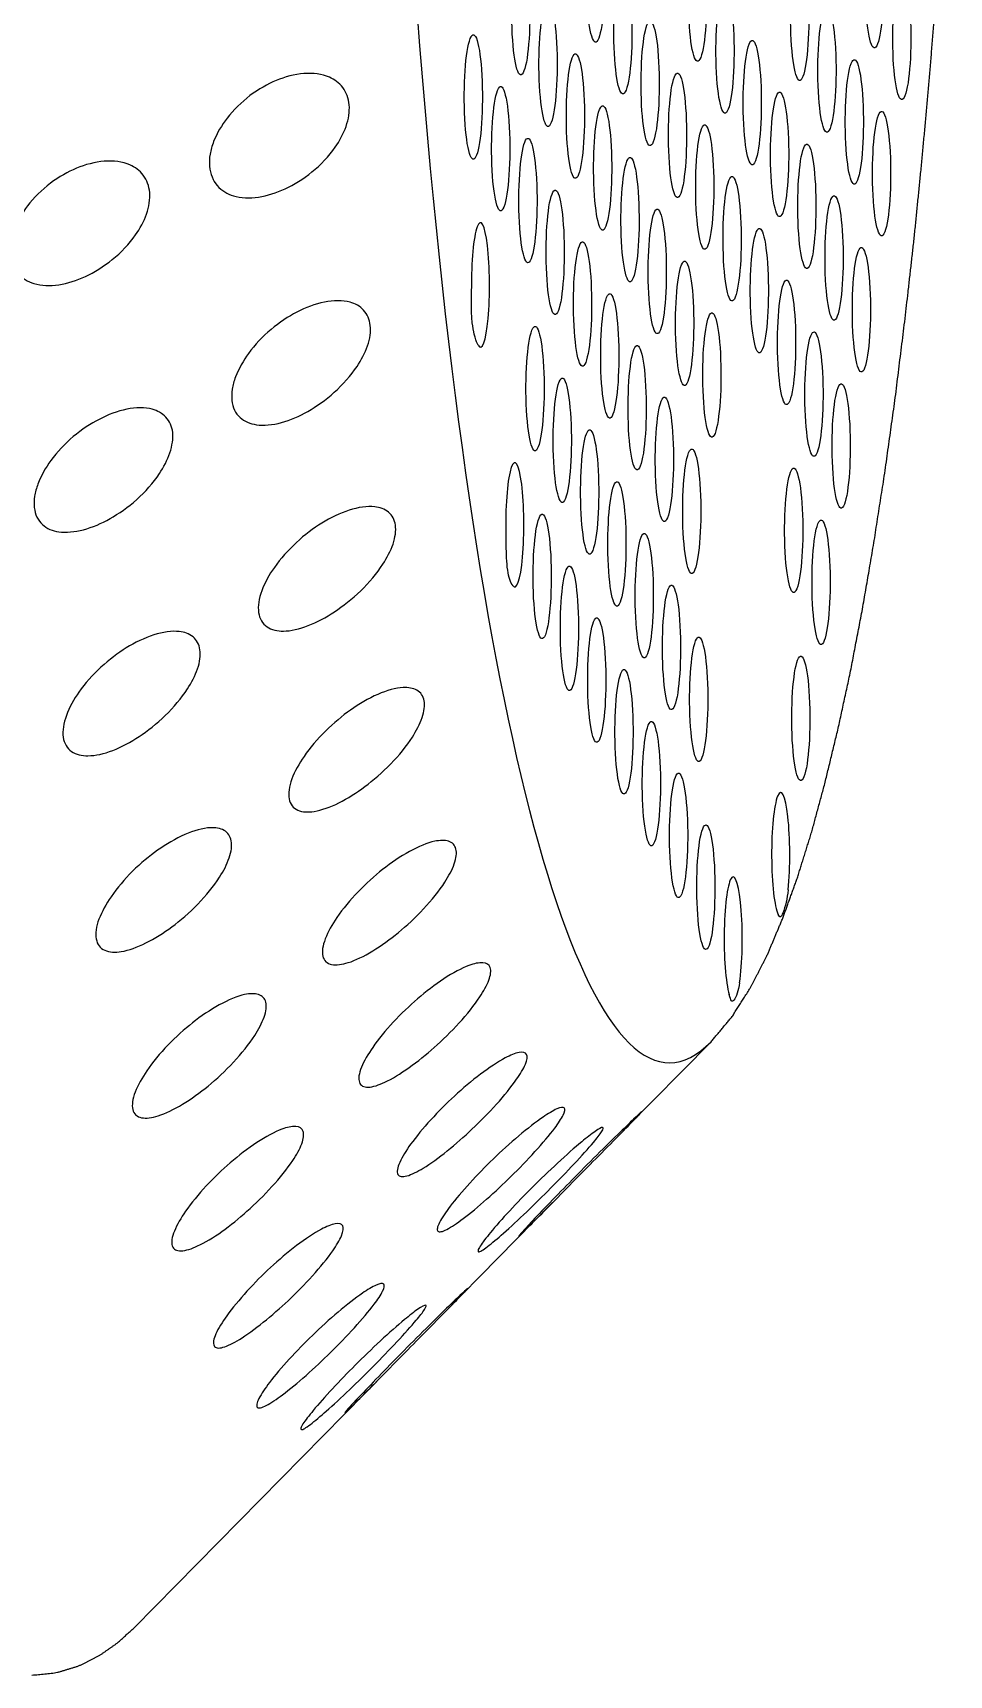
# Model space of a CAD drawing. Extents: x 648 to 724, y 789 to 934.
# Drawn here: x 670.23 to 670.9, y 838.543 to 839.744 of the extents above; entities that cross this region are included whole.
import ezdxf

# ---------------------------------------------------------------- set-up
doc = ezdxf.new("R2010")
doc.units = 0
doc.header["$MEASUREMENT"] = 0
doc.layers.add('1', color=4, linetype='Continuous')

# ---------------------------------------------------------------- blocks, each defined once
blk = doc.blocks.new('2010GLOW')
at = {"layer": '1'}
for p, q in [((22.7481, 33.4007), (22.6841, 33.3357)), ((22.6322, 33.283), (22.5527, 33.2022)), ((22.5106, 33.1594), (22.3264, 32.9721))]:
    blk.add_line(p, q, dxfattribs=at)
blk.add_ellipse((22.7176, 34.8125), major_axis=(0, -1.4272), ratio=0.145722, start_param=2.994561, end_param=6.430217, dxfattribs=at)
at = {"layer": '1', "color": 3}
for centre, start_param, end_param in [((22.6636, 34.1771), 0.253665, 6.53685), ((22.8674, 34.1729), 0.253665, 6.53685), ((22.609, 34.1532), 0.253665, 6.53685), ((22.7382, 34.1631), 0.253665, 6.53685), ((22.6836, 34.1392), 0.253665, 6.53685), ((22.8128, 34.1491), 0.253665, 6.53685), ((22.8874, 34.1351), 0.253665, 6.53685), ((22.6289, 34.1154), 0.253665, 6.53685), ((22.7582, 34.1252), 0.253665, 6.53685), ((22.8327, 34.1112), 0.253665, 6.53685), ((22.5743, 34.0915), 0.253665, 6.53685), ((22.7035, 34.1014), 0.253665, 6.53685), ((22.7781, 34.0874), 0.253665, 6.53685), ((22.6489, 34.0775), 0.253665, 6.53685), ((22.8527, 34.0733), 0.253665, 6.53685), ((22.7235, 34.0635), 0.253665, 6.53685), ((22.5943, 34.0537), 0.253665, 6.53685), ((22.7981, 34.0495), 0.253665, 6.53685), ((22.6688, 34.0396), 0.253665, 6.53685), ((22.8726, 34.0355), 0.253665, 6.53685), ((22.7434, 34.0256), 0.253665, 6.53685), ((22.6142, 34.0158), 0.253665, 6.53685), ((22.818, 34.0116), 0.253665, 6.53685), ((22.6888, 34.0018), 0.253665, 6.53685), ((22.7634, 33.9878), 0.253665, 6.53685), ((22.6341, 33.9779), 0.253665, 6.53685), ((22.8379, 33.9738), 0.253665, 6.53685), ((22.7087, 33.9639), 0.253665, 6.53685), ((22.5795, 33.9541), 2.883569, 7.913917), ((22.7833, 33.9499), 0.253665, 6.53685), ((22.6541, 33.9401), 0.253665, 6.53685), ((22.8579, 33.9359), 0.253665, 6.53685), ((22.7287, 33.926), 0.253665, 6.53685), ((22.8032, 33.912), 0.253665, 6.53685), ((22.674, 33.9022), 0.253665, 6.53685), ((22.7486, 33.8882), 0.253665, 6.53685), ((22.6194, 33.8783), 0.253665, 6.53685), ((22.694, 33.8643), 0.253665, 6.53685), ((22.8232, 33.8742), 0.253665, 6.53685), ((22.6393, 33.8405), 0.253665, 6.53685), ((22.8431, 33.8363), 0.253665, 6.53685), ((22.7139, 33.8265), 0.253665, 6.53685), ((22.6593, 33.8026), 0.253665, 6.53685), ((22.7339, 33.7886), 0.253665, 6.53685), ((22.6046, 33.7787), 3.065388, 8.095736), ((22.8084, 33.7746), 0.253665, 6.53685), ((22.6792, 33.7647), 0.253665, 6.53685), ((22.6246, 33.7409), 0.253665, 6.53685), ((22.8284, 33.7367), 0.253665, 6.53685), ((22.6992, 33.7269), 0.253665, 6.53685), ((22.6445, 33.703), 0.253665, 6.53685), ((22.7191, 33.689), 0.253665, 6.53685), ((22.6645, 33.6651), 0.253665, 6.53685), ((22.739, 33.6511), 0.253665, 6.53685), ((22.8136, 33.6371), 0.253665, 6.53685), ((22.6844, 33.6273), 0.253665, 6.53685), ((22.7044, 33.5894), 0.253665, 6.53685), ((22.7243, 33.5515), 0.253665, 6.53685), ((22.7989, 33.5375), 4.112585, 9.142933), ((22.7442, 33.5137), 0.253665, 6.53685), ((22.7642, 33.4758), 3.930767, 8.961115)]:
    blk.add_ellipse(centre, major_axis=(0, 0.0455), ratio=0.145722, start_param=start_param, end_param=end_param, dxfattribs=at)
at = {"layer": '1'}
for points in [[(22.7481, 33.4007), (22.7636, 33.4193), (22.777, 33.4405), (22.7892, 33.4643), (22.8005, 33.4912), (22.8113, 33.5211), (22.8216, 33.5542), (22.8314, 33.5904), (22.8409, 33.6298), (22.8501, 33.6723), (22.8588, 33.7178), (22.8671, 33.7662), (22.8751, 33.8174), (22.8826, 33.8713), (22.8896, 33.9278), (22.8963, 33.9867), (22.9024, 34.0478), (22.9081, 34.111), (22.9132, 34.1761), (22.9179, 34.243), (22.922, 34.3114)], [(22.2518, 32.9375), (22.2695, 32.9393), (22.2861, 32.9443), (22.3011, 32.9519), (22.3145, 32.9613), (22.3264, 32.9721)]]:
    blk.add_open_spline(points, degree=1, dxfattribs=at)
at = {"layer": '1', "color": 3}
for points, knots in [([(22.4367, 34.0243), (22.4305, 34.0215), (22.4238, 34.0193), (22.4107, 34.0173), (22.4044, 34.0176), (22.3946, 34.0205), (22.3903, 34.023), (22.3856, 34.0285), (22.3843, 34.0306), (22.3824, 34.0354), (22.3818, 34.038), (22.3813, 34.0436), (22.3814, 34.0466), (22.3825, 34.0527), (22.3833, 34.0558), (22.3869, 34.065), (22.3905, 34.071), (22.399, 34.0821), (22.4049, 34.0878), (22.4173, 34.0972), (22.424, 34.1009), (22.4366, 34.1062), (22.4437, 34.1081), (22.4572, 34.1091), (22.4637, 34.1083), (22.4728, 34.1043), (22.4763, 34.1018), (22.4815, 34.0949), (22.4832, 34.0905), (22.484, 34.0809), (22.4832, 34.0754), (22.4794, 34.0646), (22.4765, 34.0593), (22.4687, 34.0481), (22.4628, 34.0419), (22.45, 34.0315), (22.4431, 34.0273), (22.4367, 34.0243)], [0, 0, 0, 0, 0.023389, 0.023389, 0.0467779, 0.0467779, 0.0659746, 0.0659746, 0.0755729, 0.0755729, 0.0851712, 0.0851712, 0.0947696, 0.0947696, 0.1043679, 0.1043679, 0.1235645, 0.1235645, 0.1469535, 0.1469535, 0.1703425, 0.1703425, 0.1947513, 0.1947513, 0.2191601, 0.2191601, 0.2357472, 0.2357472, 0.2523342, 0.2523342, 0.2689213, 0.2689213, 0.2855084, 0.2855084, 0.3099172, 0.3099172, 0.334326, 0.334326, 0.334326, 0.334326]), ([(22.2908, 33.9602), (22.2847, 33.9574), (22.2779, 33.9552), (22.2649, 33.9533), (22.2586, 33.9535), (22.2488, 33.9565), (22.2445, 33.9589), (22.2398, 33.9644), (22.2385, 33.9665), (22.2366, 33.9713), (22.236, 33.9739), (22.2355, 33.9795), (22.2357, 33.9825), (22.2367, 33.9886), (22.2375, 33.9917), (22.2411, 34.0009), (22.2447, 34.0069), (22.2532, 34.018), (22.259, 34.0237), (22.2715, 34.0331), (22.2781, 34.0368), (22.2907, 34.042), (22.2978, 34.044), (22.3114, 34.045), (22.3179, 34.0442), (22.327, 34.0403), (22.3305, 34.0378), (22.3357, 34.0308), (22.3374, 34.0264), (22.3382, 34.0168), (22.3374, 34.0113), (22.3336, 34.0005), (22.3307, 33.9952), (22.3229, 33.984), (22.3169, 33.9778), (22.3041, 33.9674), (22.2972, 33.9632), (22.2908, 33.9602)], [0, 0, 0, 0, 0.0233552, 0.0233552, 0.0467103, 0.0467103, 0.0658795, 0.0658795, 0.0754641, 0.0754641, 0.0850487, 0.0850487, 0.0946332, 0.0946332, 0.1042178, 0.1042178, 0.123387, 0.123387, 0.1467421, 0.1467421, 0.1700973, 0.1700973, 0.1945396, 0.1945396, 0.2189818, 0.2189818, 0.2355966, 0.2355966, 0.2522113, 0.2522113, 0.2688261, 0.2688261, 0.2854408, 0.2854408, 0.3098831, 0.3098831, 0.3343253, 0.3343253, 0.3343253, 0.3343253]), ([(22.5778, 33.9101), (22.5776, 33.9104), (22.5775, 33.9107), (22.5765, 33.9127), (22.5757, 33.915), (22.5744, 33.9204), (22.5739, 33.9232), (22.5732, 33.9297), (22.573, 33.9333), (22.5729, 33.9417), (22.5729, 33.9465), (22.5729, 33.9513)], [-0.10333223, -0.10333223, -0.10333223, -0.10333223, -0.09981809, -0.09981809, -0.08531374, -0.08531374, -0.07331614, -0.07331614, -0.06095866, -0.06095866, -0.0463084, -0.0463084, -0.0463084, -0.0463084]), ([(22.4533, 33.8615), (22.4472, 33.8581), (22.4405, 33.8552), (22.4275, 33.8517), (22.4211, 33.8511), (22.4114, 33.8525), (22.407, 33.8542), (22.4022, 33.8587), (22.4008, 33.8605), (22.3988, 33.8647), (22.3982, 33.8671), (22.3976, 33.8722), (22.3977, 33.875), (22.3986, 33.8808), (22.3994, 33.8838), (22.4028, 33.8928), (22.4063, 33.8988), (22.4146, 33.9103), (22.4203, 33.9163), (22.4326, 33.9267), (22.4392, 33.931), (22.4517, 33.9375), (22.4587, 33.9401), (22.4722, 33.9428), (22.4788, 33.9429), (22.4879, 33.9404), (22.4915, 33.9385), (22.4968, 33.9327), (22.4985, 33.9288), (22.4995, 33.92), (22.4988, 33.9148), (22.4952, 33.9044), (22.4924, 33.8991), (22.4848, 33.8877), (22.479, 33.8812), (22.4664, 33.8699), (22.4596, 33.8651), (22.4533, 33.8615)], [0, 0, 0, 0, 0.023389, 0.023389, 0.0467779, 0.0467779, 0.0659746, 0.0659746, 0.0755729, 0.0755729, 0.0851712, 0.0851712, 0.0947696, 0.0947696, 0.1043679, 0.1043679, 0.1235645, 0.1235645, 0.1469535, 0.1469535, 0.1703425, 0.1703425, 0.1947513, 0.1947513, 0.2191601, 0.2191601, 0.2357472, 0.2357472, 0.2523342, 0.2523342, 0.2689213, 0.2689213, 0.2855084, 0.2855084, 0.3099172, 0.3099172, 0.334326, 0.334326, 0.334326, 0.334326]), ([(22.3088, 33.7832), (22.3027, 33.7797), (22.296, 33.7768), (22.283, 33.7734), (22.2767, 33.7728), (22.2669, 33.7742), (22.2626, 33.7759), (22.2578, 33.7804), (22.2564, 33.7822), (22.2544, 33.7864), (22.2538, 33.7888), (22.2532, 33.7939), (22.2533, 33.7966), (22.2542, 33.8024), (22.255, 33.8055), (22.2584, 33.8145), (22.2618, 33.8205), (22.2702, 33.8319), (22.2759, 33.838), (22.2881, 33.8483), (22.2947, 33.8526), (22.3072, 33.8591), (22.3142, 33.8618), (22.3278, 33.8645), (22.3343, 33.8646), (22.3434, 33.8621), (22.347, 33.8602), (22.3524, 33.8545), (22.3541, 33.8506), (22.3551, 33.8417), (22.3543, 33.8365), (22.3508, 33.826), (22.348, 33.8207), (22.3404, 33.8093), (22.3346, 33.8028), (22.322, 33.7915), (22.3152, 33.7868), (22.3088, 33.7832)], [0, 0, 0, 0, 0.0233552, 0.0233552, 0.0467103, 0.0467103, 0.0658795, 0.0658795, 0.0754641, 0.0754641, 0.0850487, 0.0850487, 0.0946332, 0.0946332, 0.1042178, 0.1042178, 0.123387, 0.123387, 0.1467421, 0.1467421, 0.1700973, 0.1700973, 0.1945396, 0.1945396, 0.2189818, 0.2189818, 0.2355966, 0.2355966, 0.2522113, 0.2522113, 0.2688261, 0.2688261, 0.2854408, 0.2854408, 0.3098831, 0.3098831, 0.3343253, 0.3343253, 0.3343253, 0.3343253]), ([(22.4728, 33.715), (22.4668, 33.711), (22.4602, 33.7075), (22.4472, 33.7024), (22.4409, 33.701), (22.4312, 33.7009), (22.4268, 33.7019), (22.4219, 33.7053), (22.4205, 33.7067), (22.4184, 33.7102), (22.4177, 33.7123), (22.4171, 33.7168), (22.4171, 33.7194), (22.4179, 33.7248), (22.4187, 33.7276), (22.4218, 33.7363), (22.4252, 33.7423), (22.4334, 33.7539), (22.439, 33.7602), (22.451, 33.7713), (22.4575, 33.7761), (22.4699, 33.7838), (22.4768, 33.7871), (22.4903, 33.7915), (22.4968, 33.7924), (22.5059, 33.7914), (22.5096, 33.7901), (22.515, 33.7856), (22.5168, 33.7823), (22.5179, 33.7744), (22.5173, 33.7696), (22.5139, 33.7596), (22.5112, 33.7545), (22.5039, 33.7431), (22.4982, 33.7364), (22.4858, 33.7244), (22.4791, 33.7192), (22.4728, 33.715)], [0, 0, 0, 0, 0.023389, 0.023389, 0.0467779, 0.0467779, 0.0659746, 0.0659746, 0.0755729, 0.0755729, 0.0851712, 0.0851712, 0.0947696, 0.0947696, 0.1043679, 0.1043679, 0.1235645, 0.1235645, 0.1469535, 0.1469535, 0.1703425, 0.1703425, 0.1947513, 0.1947513, 0.2191601, 0.2191601, 0.2357472, 0.2357472, 0.2523342, 0.2523342, 0.2689213, 0.2689213, 0.2855084, 0.2855084, 0.3099172, 0.3099172, 0.334326, 0.334326, 0.334326, 0.334326]), ([(22.6041, 33.7334), (22.6039, 33.7335), (22.6036, 33.7338), (22.6025, 33.735), (22.6016, 33.7366), (22.6003, 33.7406), (22.5998, 33.7429), (22.599, 33.7482), (22.5988, 33.7512), (22.5984, 33.7587), (22.5984, 33.7631), (22.5982, 33.7679)], [-0.10333581, -0.10333581, -0.10333581, -0.10333581, -0.09774084, -0.09774084, -0.08402044, -0.08402044, -0.07264257, -0.07264257, -0.06085918, -0.06085918, -0.04630941, -0.04630941, -0.04630941, -0.04630941]), ([(22.33, 33.6238), (22.324, 33.6198), (22.3173, 33.6162), (22.3044, 33.6112), (22.2981, 33.6098), (22.2883, 33.6098), (22.284, 33.6107), (22.2791, 33.6141), (22.2777, 33.6155), (22.2756, 33.6191), (22.2749, 33.6211), (22.2743, 33.6257), (22.2743, 33.6282), (22.2751, 33.6336), (22.2759, 33.6364), (22.279, 33.6451), (22.2824, 33.6511), (22.2905, 33.6627), (22.2961, 33.6689), (22.3082, 33.68), (22.3146, 33.6849), (22.327, 33.6925), (22.334, 33.6959), (22.3475, 33.7003), (22.354, 33.7012), (22.3631, 33.7002), (22.3667, 33.699), (22.3722, 33.6945), (22.374, 33.6912), (22.3751, 33.6833), (22.3745, 33.6784), (22.3711, 33.6684), (22.3684, 33.6633), (22.361, 33.6519), (22.3554, 33.6452), (22.343, 33.6332), (22.3363, 33.6279), (22.33, 33.6238)], [0, 0, 0, 0, 0.0233552, 0.0233552, 0.0467103, 0.0467103, 0.0658795, 0.0658795, 0.0754641, 0.0754641, 0.0850487, 0.0850487, 0.0946332, 0.0946332, 0.1042178, 0.1042178, 0.123387, 0.123387, 0.1467421, 0.1467421, 0.1700973, 0.1700973, 0.1945396, 0.1945396, 0.2189818, 0.2189818, 0.2355966, 0.2355966, 0.2522113, 0.2522113, 0.2688261, 0.2688261, 0.2854408, 0.2854408, 0.3098831, 0.3098831, 0.3343253, 0.3343253, 0.3343253, 0.3343253]), ([(22.495, 33.5873), (22.4891, 33.5828), (22.4825, 33.5786), (22.4697, 33.5722), (22.4634, 33.57), (22.4536, 33.5684), (22.4493, 33.5685), (22.4443, 33.5708), (22.4429, 33.5718), (22.4408, 33.5746), (22.44, 33.5763), (22.4393, 33.5803), (22.4393, 33.5825), (22.44, 33.5874), (22.4407, 33.5901), (22.4437, 33.5983), (22.447, 33.6041), (22.4549, 33.6156), (22.4604, 33.622), (22.4722, 33.6337), (22.4786, 33.639), (22.4908, 33.6476), (22.4977, 33.6517), (22.5111, 33.6576), (22.5176, 33.6594), (22.5267, 33.6598), (22.5303, 33.6593), (22.5359, 33.6561), (22.5377, 33.6534), (22.539, 33.6466), (22.5384, 33.6423), (22.5353, 33.633), (22.5326, 33.628), (22.5255, 33.6168), (22.52, 33.6101), (22.5078, 33.5976), (22.5012, 33.5919), (22.495, 33.5873)], [0, 0, 0, 0, 0.023389, 0.023389, 0.0467779, 0.0467779, 0.0659746, 0.0659746, 0.0755729, 0.0755729, 0.0851712, 0.0851712, 0.0947696, 0.0947696, 0.1043679, 0.1043679, 0.1235645, 0.1235645, 0.1469535, 0.1469535, 0.1703425, 0.1703425, 0.1947513, 0.1947513, 0.2191601, 0.2191601, 0.2357472, 0.2357472, 0.2523342, 0.2523342, 0.2689213, 0.2689213, 0.2855084, 0.2855084, 0.3099172, 0.3099172, 0.334326, 0.334326, 0.334326, 0.334326]), ([(22.354, 33.4847), (22.3481, 33.4803), (22.3415, 33.4761), (22.3287, 33.4697), (22.3224, 33.4675), (22.3127, 33.4659), (22.3083, 33.466), (22.3033, 33.4683), (22.3019, 33.4693), (22.2998, 33.4721), (22.2991, 33.4738), (22.2983, 33.4778), (22.2983, 33.48), (22.299, 33.4849), (22.2997, 33.4876), (22.3028, 33.4957), (22.306, 33.5015), (22.3139, 33.5131), (22.3194, 33.5195), (22.3312, 33.5312), (22.3376, 33.5364), (22.3498, 33.5451), (22.3567, 33.5492), (22.3701, 33.555), (22.3766, 33.5569), (22.3857, 33.5573), (22.3894, 33.5568), (22.3949, 33.5536), (22.3967, 33.551), (22.398, 33.5441), (22.3975, 33.5398), (22.3943, 33.5304), (22.3917, 33.5254), (22.3845, 33.5143), (22.379, 33.5075), (22.3668, 33.495), (22.3602, 33.4893), (22.354, 33.4847)], [0, 0, 0, 0, 0.0233552, 0.0233552, 0.0467103, 0.0467103, 0.0658795, 0.0658795, 0.0754641, 0.0754641, 0.0850487, 0.0850487, 0.0946332, 0.0946332, 0.1042178, 0.1042178, 0.123387, 0.123387, 0.1467421, 0.1467421, 0.1700973, 0.1700973, 0.1945396, 0.1945396, 0.2189818, 0.2189818, 0.2355966, 0.2355966, 0.2522113, 0.2522113, 0.2688261, 0.2688261, 0.2854408, 0.2854408, 0.3098831, 0.3098831, 0.3343253, 0.3343253, 0.3343253, 0.3343253]), ([(22.5195, 33.4805), (22.5136, 33.4757), (22.5071, 33.4709), (22.4944, 33.4632), (22.4882, 33.4602), (22.4785, 33.4571), (22.4741, 33.4565), (22.4691, 33.4575), (22.4677, 33.4582), (22.4655, 33.4602), (22.4647, 33.4615), (22.4639, 33.4648), (22.4639, 33.4667), (22.4645, 33.471), (22.4652, 33.4734), (22.468, 33.481), (22.4712, 33.4865), (22.4789, 33.4978), (22.4842, 33.5043), (22.4959, 33.5163), (22.5021, 33.5219), (22.5142, 33.5315), (22.521, 33.5361), (22.5342, 33.5434), (22.5407, 33.5461), (22.5498, 33.548), (22.5534, 33.5481), (22.559, 33.5464), (22.5609, 33.5444), (22.5623, 33.5388), (22.5618, 33.535), (22.5588, 33.5264), (22.5563, 33.5217), (22.5494, 33.511), (22.5439, 33.5043), (22.532, 33.4915), (22.5256, 33.4855), (22.5195, 33.4805)], [0, 0, 0, 0, 0.023389, 0.023389, 0.0467779, 0.0467779, 0.0659746, 0.0659746, 0.0755729, 0.0755729, 0.0851712, 0.0851712, 0.0947696, 0.0947696, 0.1043679, 0.1043679, 0.1235645, 0.1235645, 0.1469535, 0.1469535, 0.1703425, 0.1703425, 0.1947513, 0.1947513, 0.2191601, 0.2191601, 0.2357472, 0.2357472, 0.2523342, 0.2523342, 0.2689213, 0.2689213, 0.2855084, 0.2855084, 0.3099172, 0.3099172, 0.334326, 0.334326, 0.334326, 0.334326]), ([(22.8044, 33.5118), (22.804, 33.5085), (22.8035, 33.5054), (22.8021, 33.4996), (22.8013, 33.497), (22.7999, 33.4934), (22.7993, 33.4924), (22.7982, 33.4918), (22.7977, 33.4924), (22.797, 33.4938)], [-0.10334717, -0.10334717, -0.10334717, -0.10334717, -0.09099542, -0.09099542, -0.07615637, -0.07615637, -0.06155718, -0.06155718, -0.04630625, -0.04630625, -0.04630625, -0.04630625]), ([(22.5457, 33.3965), (22.5399, 33.3914), (22.5336, 33.3862), (22.521, 33.3773), (22.5149, 33.3735), (22.5052, 33.369), (22.5009, 33.3676), (22.4959, 33.3674), (22.4944, 33.3677), (22.4922, 33.3689), (22.4914, 33.3698), (22.4906, 33.3723), (22.4905, 33.3739), (22.491, 33.3776), (22.4916, 33.3797), (22.4944, 33.3865), (22.4974, 33.3917), (22.5049, 33.4025), (22.5101, 33.4089), (22.5215, 33.4211), (22.5277, 33.427), (22.5396, 33.4372), (22.5463, 33.4424), (22.5594, 33.451), (22.5657, 33.4544), (22.5748, 33.4578), (22.5784, 33.4586), (22.584, 33.4583), (22.5859, 33.457), (22.5874, 33.4527), (22.587, 33.4495), (22.5842, 33.4419), (22.5817, 33.4376), (22.575, 33.4274), (22.5697, 33.4208), (22.5581, 33.408), (22.5517, 33.4018), (22.5457, 33.3965)], [0, 0, 0, 0, 0.023389, 0.023389, 0.0467779, 0.0467779, 0.0659746, 0.0659746, 0.0755729, 0.0755729, 0.0851712, 0.0851712, 0.0947696, 0.0947696, 0.1043679, 0.1043679, 0.1235645, 0.1235645, 0.1469535, 0.1469535, 0.1703425, 0.1703425, 0.1947513, 0.1947513, 0.2191601, 0.2191601, 0.2357472, 0.2357472, 0.2523342, 0.2523342, 0.2689213, 0.2689213, 0.2855084, 0.2855084, 0.3099172, 0.3099172, 0.334326, 0.334326, 0.334326, 0.334326]), ([(22.3805, 33.3683), (22.3746, 33.3635), (22.3682, 33.3588), (22.3555, 33.3511), (22.3493, 33.3481), (22.3396, 33.3451), (22.3352, 33.3444), (22.3302, 33.3455), (22.3288, 33.3461), (22.3266, 33.3481), (22.3258, 33.3495), (22.325, 33.3527), (22.325, 33.3546), (22.3256, 33.359), (22.3263, 33.3614), (22.3291, 33.3689), (22.3323, 33.3744), (22.34, 33.3857), (22.3453, 33.3921), (22.3569, 33.4042), (22.3632, 33.4098), (22.3752, 33.4193), (22.382, 33.424), (22.3953, 33.4313), (22.4017, 33.434), (22.4109, 33.4359), (22.4145, 33.4361), (22.4201, 33.4343), (22.422, 33.4323), (22.4234, 33.4267), (22.4229, 33.4229), (22.4199, 33.4144), (22.4174, 33.4097), (22.4104, 33.3989), (22.405, 33.3921), (22.3931, 33.3794), (22.3866, 33.3734), (22.3805, 33.3683)], [0, 0, 0, 0, 0.0233552, 0.0233552, 0.0467103, 0.0467103, 0.0658795, 0.0658795, 0.0754641, 0.0754641, 0.0850487, 0.0850487, 0.0946332, 0.0946332, 0.1042178, 0.1042178, 0.123387, 0.123387, 0.1467421, 0.1467421, 0.1700973, 0.1700973, 0.1945396, 0.1945396, 0.2189818, 0.2189818, 0.2355966, 0.2355966, 0.2522113, 0.2522113, 0.2688261, 0.2688261, 0.2854408, 0.2854408, 0.3098831, 0.3098831, 0.3343253, 0.3343253, 0.3343253, 0.3343253]), ([(22.7689, 33.4438), (22.7685, 33.4409), (22.7678, 33.4383), (22.7663, 33.4338), (22.7655, 33.4321), (22.764, 33.4302), (22.7634, 33.4301), (22.7624, 33.4313), (22.7619, 33.4328), (22.7612, 33.4351)], [-0.10334717, -0.10334717, -0.10334717, -0.10334717, -0.09099542, -0.09099542, -0.07615637, -0.07615637, -0.06155718, -0.06155718, -0.04630625, -0.04630625, -0.04630625, -0.04630625]), ([(22.5733, 33.3367), (22.5677, 33.3314), (22.5614, 33.3258), (22.549, 33.3159), (22.543, 33.3115), (22.5334, 33.3057), (22.5291, 33.3035), (22.5241, 33.3021), (22.5227, 33.3019), (22.5204, 33.3023), (22.5196, 33.3028), (22.5187, 33.3045), (22.5186, 33.3057), (22.5191, 33.3087), (22.5197, 33.3105), (22.5223, 33.3164), (22.5252, 33.3211), (22.5325, 33.3313), (22.5376, 33.3375), (22.5488, 33.3497), (22.5548, 33.3557), (22.5665, 33.3665), (22.5731, 33.3721), (22.586, 33.3818), (22.5923, 33.386), (22.6013, 33.3908), (22.6049, 33.3923), (22.6105, 33.3934), (22.6125, 33.3929), (22.614, 33.3899), (22.6137, 33.3874), (22.6109, 33.3809), (22.6086, 33.377), (22.602, 33.3676), (22.5969, 33.3613), (22.5855, 33.3486), (22.5792, 33.3423), (22.5733, 33.3367)], [0, 0, 0, 0, 0.023389, 0.023389, 0.0467779, 0.0467779, 0.0659746, 0.0659746, 0.0755729, 0.0755729, 0.0851712, 0.0851712, 0.0947696, 0.0947696, 0.1043679, 0.1043679, 0.1235645, 0.1235645, 0.1469535, 0.1469535, 0.1703425, 0.1703425, 0.1947513, 0.1947513, 0.2191601, 0.2191601, 0.2357472, 0.2357472, 0.2523342, 0.2523342, 0.2689213, 0.2689213, 0.2855084, 0.2855084, 0.3099172, 0.3099172, 0.334326, 0.334326, 0.334326, 0.334326]), ([(22.6018, 33.3022), (22.5963, 33.2968), (22.5901, 33.2909), (22.5779, 33.2801), (22.572, 33.2752), (22.5625, 33.2681), (22.5583, 33.2652), (22.5533, 33.2626), (22.5519, 33.262), (22.5497, 33.2616), (22.5489, 33.2617), (22.5479, 33.2626), (22.5478, 33.2633), (22.5482, 33.2655), (22.5488, 33.2669), (22.5513, 33.2719), (22.5542, 33.2761), (22.5613, 33.2855), (22.5663, 33.2914), (22.5772, 33.3033), (22.5831, 33.3094), (22.5946, 33.3205), (22.6011, 33.3264), (22.6138, 33.3372), (22.62, 33.342), (22.6289, 33.3481), (22.6325, 33.3503), (22.638, 33.3527), (22.64, 33.353), (22.6415, 33.3515), (22.6413, 33.3496), (22.6386, 33.3443), (22.6364, 33.3409), (22.63, 33.3324), (22.6249, 33.3265), (22.6138, 33.3142), (22.6076, 33.3079), (22.6018, 33.3022)], [0, 0, 0, 0, 0.023389, 0.023389, 0.0467779, 0.0467779, 0.0659746, 0.0659746, 0.0755729, 0.0755729, 0.0851712, 0.0851712, 0.0947696, 0.0947696, 0.1043679, 0.1043679, 0.1235645, 0.1235645, 0.1469535, 0.1469535, 0.1703425, 0.1703425, 0.1947513, 0.1947513, 0.2191601, 0.2191601, 0.2357472, 0.2357472, 0.2523342, 0.2523342, 0.2689213, 0.2689213, 0.2855084, 0.2855084, 0.3099172, 0.3099172, 0.334326, 0.334326, 0.334326, 0.334326]), ([(22.6596, 33.3109), (22.6543, 33.3054), (22.6483, 33.2994), (22.6366, 33.2874), (22.6308, 33.2816), (22.6217, 33.2723), (22.6176, 33.2682), (22.6128, 33.2634), (22.6114, 33.262), (22.6092, 33.2599), (22.6084, 33.2592), (22.6075, 33.2584), (22.6073, 33.2583), (22.6077, 33.2589), (22.6082, 33.2595), (22.6106, 33.2622), (22.6133, 33.2652), (22.6201, 33.2725), (22.6249, 33.2775), (22.6354, 33.2884), (22.6411, 33.2942), (22.6521, 33.3054), (22.6584, 33.3117), (22.6706, 33.3239), (22.6767, 33.3298), (22.6853, 33.3382), (22.6887, 33.3415), (22.6941, 33.3467), (22.696, 33.3484), (22.6976, 33.3498), (22.6974, 33.3494), (22.6949, 33.3468), (22.6927, 33.3445), (22.6867, 33.3383), (22.6818, 33.3334), (22.6711, 33.3225), (22.6652, 33.3165), (22.6596, 33.3109)], [0, 0, 0, 0, 0.023389, 0.023389, 0.0467779, 0.0467779, 0.0659746, 0.0659746, 0.0755729, 0.0755729, 0.0851712, 0.0851712, 0.0947696, 0.0947696, 0.1043679, 0.1043679, 0.1235645, 0.1235645, 0.1469535, 0.1469535, 0.1703425, 0.1703425, 0.1947513, 0.1947513, 0.2191601, 0.2191601, 0.2357472, 0.2357472, 0.2523342, 0.2523342, 0.2689213, 0.2689213, 0.2855084, 0.2855084, 0.3099172, 0.3099172, 0.334326, 0.334326, 0.334326, 0.334326]), ([(22.4089, 33.2767), (22.4032, 33.2716), (22.3968, 33.2664), (22.3843, 33.2575), (22.3781, 33.2538), (22.3685, 33.2493), (22.3642, 33.2479), (22.3591, 33.2477), (22.3577, 33.248), (22.3555, 33.2492), (22.3547, 33.2501), (22.3539, 33.2526), (22.3538, 33.2542), (22.3543, 33.2579), (22.3549, 33.26), (22.3577, 33.2667), (22.3607, 33.2719), (22.3682, 33.2827), (22.3734, 33.2891), (22.3848, 33.3013), (22.3909, 33.3072), (22.4028, 33.3174), (22.4095, 33.3226), (22.4226, 33.3312), (22.429, 33.3347), (22.4381, 33.3381), (22.4417, 33.3389), (22.4473, 33.3386), (22.4492, 33.3373), (22.4507, 33.333), (22.4503, 33.3298), (22.4475, 33.3222), (22.445, 33.3179), (22.4383, 33.3077), (22.433, 33.3011), (22.4213, 33.2883), (22.415, 33.282), (22.4089, 33.2767)], [0, 0, 0, 0, 0.0233552, 0.0233552, 0.0467103, 0.0467103, 0.0658795, 0.0658795, 0.0754641, 0.0754641, 0.0850487, 0.0850487, 0.0946332, 0.0946332, 0.1042178, 0.1042178, 0.123387, 0.123387, 0.1467421, 0.1467421, 0.1700973, 0.1700973, 0.1945396, 0.1945396, 0.2189818, 0.2189818, 0.2355966, 0.2355966, 0.2522113, 0.2522113, 0.2688261, 0.2688261, 0.2854408, 0.2854408, 0.3098831, 0.3098831, 0.3343253, 0.3343253, 0.3343253, 0.3343253]), ([(22.6308, 33.2935), (22.6253, 33.288), (22.6193, 33.2821), (22.6073, 33.2706), (22.6014, 33.2651), (22.5921, 33.2569), (22.5879, 33.2533), (22.583, 33.2496), (22.5816, 33.2486), (22.5794, 33.2473), (22.5786, 33.247), (22.5777, 33.2471), (22.5776, 33.2474), (22.5779, 33.2488), (22.5785, 33.2499), (22.5809, 33.2537), (22.5837, 33.2574), (22.5906, 33.2657), (22.5955, 33.2713), (22.6062, 33.2828), (22.612, 33.2888), (22.6233, 33.3), (22.6296, 33.3062), (22.6422, 33.3178), (22.6483, 33.3232), (22.657, 33.3305), (22.6606, 33.3332), (22.666, 33.3371), (22.668, 33.3381), (22.6696, 33.338), (22.6693, 33.3369), (22.6668, 33.3329), (22.6646, 33.33), (22.6583, 33.3226), (22.6534, 33.3171), (22.6425, 33.3055), (22.6365, 33.2993), (22.6308, 33.2935)], [0, 0, 0, 0, 0.023389, 0.023389, 0.0467779, 0.0467779, 0.0659746, 0.0659746, 0.0755729, 0.0755729, 0.0851712, 0.0851712, 0.0947696, 0.0947696, 0.1043679, 0.1043679, 0.1235645, 0.1235645, 0.1469535, 0.1469535, 0.1703425, 0.1703425, 0.1947513, 0.1947513, 0.2191601, 0.2191601, 0.2357472, 0.2357472, 0.2523342, 0.2523342, 0.2689213, 0.2689213, 0.2855084, 0.2855084, 0.3099172, 0.3099172, 0.334326, 0.334326, 0.334326, 0.334326]), ([(22.4389, 33.2113), (22.4333, 33.206), (22.427, 33.2005), (22.4146, 33.1906), (22.4086, 33.1862), (22.399, 33.1803), (22.3947, 33.1782), (22.3897, 33.1768), (22.3883, 33.1766), (22.3861, 33.177), (22.3853, 33.1775), (22.3844, 33.1793), (22.3843, 33.1804), (22.3847, 33.1834), (22.3853, 33.1852), (22.3879, 33.191), (22.3909, 33.1958), (22.3982, 33.2059), (22.4033, 33.2121), (22.4144, 33.2243), (22.4204, 33.2303), (22.4321, 33.2411), (22.4387, 33.2467), (22.4516, 33.2565), (22.4579, 33.2607), (22.4669, 33.2655), (22.4706, 33.267), (22.4762, 33.2681), (22.4781, 33.2676), (22.4796, 33.2646), (22.4793, 33.2621), (22.4766, 33.2556), (22.4742, 33.2517), (22.4677, 33.2422), (22.4625, 33.2359), (22.4511, 33.2232), (22.4448, 33.2169), (22.4389, 33.2113)], [0, 0, 0, 0, 0.0233552, 0.0233552, 0.0467103, 0.0467103, 0.0658795, 0.0658795, 0.0754641, 0.0754641, 0.0850487, 0.0850487, 0.0946332, 0.0946332, 0.1042178, 0.1042178, 0.123387, 0.123387, 0.1467421, 0.1467421, 0.1700973, 0.1700973, 0.1945396, 0.1945396, 0.2189818, 0.2189818, 0.2355966, 0.2355966, 0.2522113, 0.2522113, 0.2688261, 0.2688261, 0.2854408, 0.2854408, 0.3098831, 0.3098831, 0.3343253, 0.3343253, 0.3343253, 0.3343253]), ([(22.4699, 33.1734), (22.4643, 33.1679), (22.4581, 33.1621), (22.446, 33.1513), (22.44, 33.1464), (22.4306, 33.1393), (22.4263, 33.1364), (22.4214, 33.1338), (22.42, 33.1333), (22.4177, 33.1328), (22.4169, 33.1329), (22.416, 33.1338), (22.4159, 33.1346), (22.4163, 33.1368), (22.4168, 33.1382), (22.4194, 33.1431), (22.4222, 33.1473), (22.4293, 33.1567), (22.4343, 33.1626), (22.4452, 33.1745), (22.4511, 33.1806), (22.4626, 33.1916), (22.4691, 33.1976), (22.4818, 33.2084), (22.488, 33.2132), (22.4969, 33.2193), (22.5005, 33.2215), (22.5061, 33.224), (22.508, 33.2243), (22.5096, 33.2227), (22.5093, 33.2209), (22.5067, 33.2156), (22.5044, 33.2121), (22.498, 33.2036), (22.493, 33.1977), (22.4818, 33.1854), (22.4757, 33.1791), (22.4699, 33.1734)], [0, 0, 0, 0, 0.0233552, 0.0233552, 0.0467103, 0.0467103, 0.0658795, 0.0658795, 0.0754641, 0.0754641, 0.0850487, 0.0850487, 0.0946332, 0.0946332, 0.1042178, 0.1042178, 0.123387, 0.123387, 0.1467421, 0.1467421, 0.1700973, 0.1700973, 0.1945396, 0.1945396, 0.2189818, 0.2189818, 0.2355966, 0.2355966, 0.2522113, 0.2522113, 0.2688261, 0.2688261, 0.2854408, 0.2854408, 0.3098831, 0.3098831, 0.3343253, 0.3343253, 0.3343253, 0.3343253]), ([(22.5326, 33.1817), (22.5272, 33.1763), (22.5213, 33.1703), (22.5096, 33.1583), (22.5038, 33.1525), (22.4947, 33.1433), (22.4906, 33.1391), (22.4858, 33.1343), (22.4844, 33.133), (22.4822, 33.1309), (22.4814, 33.1302), (22.4805, 33.1294), (22.4804, 33.1293), (22.4807, 33.1299), (22.4812, 33.1305), (22.4836, 33.1332), (22.4863, 33.1362), (22.4931, 33.1434), (22.4979, 33.1484), (22.5084, 33.1593), (22.514, 33.1651), (22.5251, 33.1763), (22.5313, 33.1826), (22.5436, 33.1948), (22.5496, 33.2008), (22.5583, 33.2091), (22.5617, 33.2125), (22.5671, 33.2176), (22.5691, 33.2194), (22.5707, 33.2208), (22.5704, 33.2204), (22.5679, 33.2177), (22.5658, 33.2155), (22.5597, 33.2092), (22.5548, 33.2043), (22.5441, 33.1934), (22.5382, 33.1874), (22.5326, 33.1817)], [0, 0, 0, 0, 0.0233552, 0.0233552, 0.0467103, 0.0467103, 0.0658795, 0.0658795, 0.0754641, 0.0754641, 0.0850487, 0.0850487, 0.0946332, 0.0946332, 0.1042178, 0.1042178, 0.123387, 0.123387, 0.1467421, 0.1467421, 0.1700973, 0.1700973, 0.1945396, 0.1945396, 0.2189818, 0.2189818, 0.2355966, 0.2355966, 0.2522113, 0.2522113, 0.2688261, 0.2688261, 0.2854408, 0.2854408, 0.3098831, 0.3098831, 0.3343253, 0.3343253, 0.3343253, 0.3343253]), ([(22.5013, 33.1634), (22.4958, 33.158), (22.4898, 33.152), (22.4778, 33.1405), (22.4719, 33.1351), (22.4627, 33.1269), (22.4585, 33.1233), (22.4536, 33.1196), (22.4522, 33.1186), (22.45, 33.1173), (22.4492, 33.117), (22.4482, 33.1171), (22.4481, 33.1175), (22.4485, 33.1188), (22.449, 33.1199), (22.4514, 33.1237), (22.4542, 33.1273), (22.4612, 33.1357), (22.466, 33.1412), (22.4767, 33.1527), (22.4825, 33.1587), (22.4938, 33.1699), (22.5001, 33.1761), (22.5127, 33.1877), (22.5188, 33.1931), (22.5276, 33.2004), (22.5311, 33.2032), (22.5366, 33.2071), (22.5385, 33.2081), (22.5401, 33.208), (22.5399, 33.2069), (22.5373, 33.2029), (22.5351, 33.2), (22.5289, 33.1926), (22.5239, 33.1871), (22.513, 33.1754), (22.507, 33.1692), (22.5013, 33.1634)], [0, 0, 0, 0, 0.0233552, 0.0233552, 0.0467103, 0.0467103, 0.0658795, 0.0658795, 0.0754641, 0.0754641, 0.0850487, 0.0850487, 0.0946332, 0.0946332, 0.1042178, 0.1042178, 0.123387, 0.123387, 0.1467421, 0.1467421, 0.1700973, 0.1700973, 0.1945396, 0.1945396, 0.2189818, 0.2189818, 0.2355966, 0.2355966, 0.2522113, 0.2522113, 0.2688261, 0.2688261, 0.2854408, 0.2854408, 0.3098831, 0.3098831, 0.3343253, 0.3343253, 0.3343253, 0.3343253])]:
    blk.add_open_spline(points, degree=3, knots=knots, dxfattribs=at)

msp = doc.modelspace()

# ---------------------------------------------------------------- block references
at = {"layer": '1'}
msp.add_blockref('2010GLOW', (647.9779, 805.6054), dxfattribs=at)

doc.saveas('drawing.dxf')
